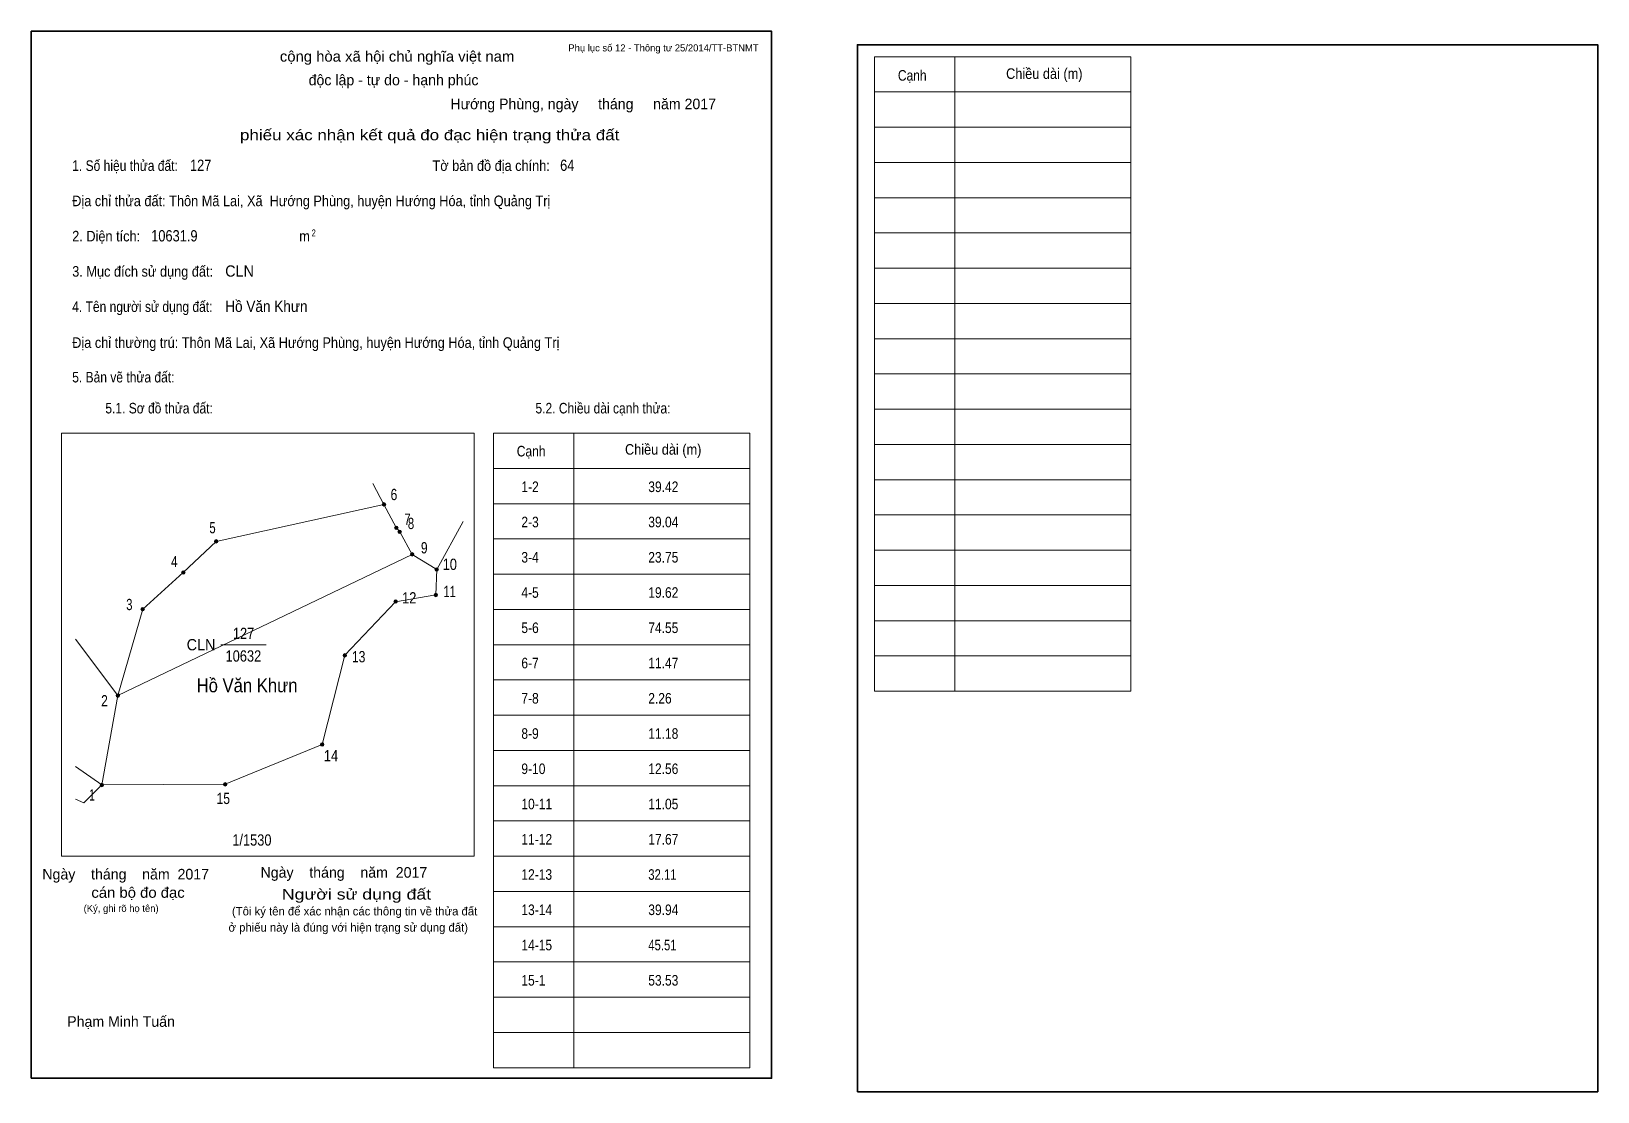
# Model space of a CAD drawing. Header units: centimetres. Extents: x 0 to 44.4, y -0.4 to 29.7.
import ezdxf
from ezdxf.enums import TextEntityAlignment as Align

# ---------------------------------------------------------------- set-up
doc = ezdxf.new("R2010")
doc.units = ezdxf.units.CM
doc.header["$LTSCALE"] = 0.12
for name, color, linetype in [('2', 7, 'Continuous'), ('30', 7, 'Continuous'), ('34', 7, 'Continuous')]:
    doc.layers.add(name, color=color, linetype=linetype)
for name, color, linetype, lineweight in [('32', 7, 'Continuous', 13), ('33', 7, 'Continuous', 13), ('6', 7, 'Continuous', 13), ('63', 7, 'Continuous', 13)]:
    doc.layers.add(name, color=color, linetype=linetype, lineweight=lineweight)

msp = doc.modelspace()

# ---------------------------------------------------------------- hatches: boundary and pattern name
at = {"layer": '32'}
for points in [[(10.053, 16.2806, 1), (9.953, 16.2806, 1)], [(10.4014, 15.6164, 1), (10.3014, 15.6164, 1)], [(10.4962, 15.5033, 1), (10.3962, 15.5033, 1)], [(5.2938, 15.2307, 1), (5.1938, 15.2307, 1)], [(10.8518, 14.8646, 1), (10.7518, 14.8646, 1)], [(4.3616, 14.3494, 1), (4.2616, 14.3494, 1)], [(11.55, 14.4325, 1), (11.45, 14.4325, 1)], [(3.2097, 13.3087, 1), (3.1097, 13.3087, 1)], [(10.3844, 13.5238, 1), (10.2844, 13.5238, 1)], [(11.5245, 13.7107, 1), (11.4245, 13.7107, 1)], [(8.9429, 11.998, 1), (8.8429, 11.998, 1)], [(2.503, 10.8566, 1), (2.403, 10.8566, 1)], [(8.3016, 9.4667, 1), (8.2016, 9.4667, 1)], [(2.05, 8.3194, 1), (1.95, 8.3194, 1)], [(5.5494, 8.3371, 1), (5.4494, 8.3371, 1)]]:
    msp.add_hatch(color=256, dxfattribs=at).paths.add_polyline_path(points)

# ---------------------------------------------------------------- linework, layer by layer
for centre in [(10.003, 16.2806), (10.3514, 15.6164), (10.4462, 15.5033), (5.2438, 15.2307), (10.8018, 14.8646), (4.3116, 14.3494), (11.5, 14.4325), (3.1597, 13.3087), (10.3344, 13.5238), (11.4745, 13.7107), (8.8929, 11.998), (2.453, 10.8566), (8.2516, 9.4667), (2, 8.3194), (5.4994, 8.3371)]:
    msp.add_circle(centre, 0.05, dxfattribs=at)
at = {"layer": '33'}
msp.add_line((5.38, 12.3), (6.66, 12.3), dxfattribs=at)
at = {"layer": '6'}
for p, q in [((12.25, 15.79), (11.5, 14.43)), ((2.45, 10.86), (10.8, 14.86)), ((11.5, 14.43), (11.47, 13.71)), ((10.33, 13.52), (11.47, 13.71)), ((2.45, 10.86), (1.25, 12.46))]:
    msp.add_line(p, q, dxfattribs=at)
for points in [[(9.69, 16.87), (10, 16.28), (10.35, 15.62)], [(10, 16.28), (5.24, 15.23), (4.31, 14.35), (3.16, 13.31), (2.45, 10.86)], [(11.5, 14.43), (10.8, 14.86), (10.45, 15.5), (10.35, 15.62)], [(2, 8.32), (5.5, 8.34), (8.25, 9.47), (8.89, 12), (10.33, 13.52)], [(2.45, 10.86), (2, 8.32), (1.25, 8.84)], [(2, 8.32), (1.49, 7.81), (1.25, 7.92)]]:
    msp.add_lwpolyline(points, dxfattribs=at)
at = {"layer": '63'}
for p, q in [((23.92, 28.98), (31.19, 28.98)), ((23.92, 10.98), (23.92, 28.98)), ((26.2, 10.98), (26.2, 28.98)), ((31.19, 10.98), (31.19, 28.98)), ((23.92, 27.98), (31.19, 27.98)), ((23.92, 26.98), (31.19, 26.98)), ((23.92, 25.98), (31.19, 25.98)), ((23.92, 24.98), (31.19, 24.98)), ((23.92, 23.98), (31.19, 23.98)), ((23.92, 22.98), (31.19, 22.98)), ((23.92, 21.98), (31.19, 21.98)), ((23.92, 20.98), (31.19, 20.98)), ((23.92, 19.98), (31.19, 19.98)), ((23.92, 18.98), (31.19, 18.98)), ((0.86, 18.3), (12.56, 18.3)), ((0.86, 6.3), (0.86, 18.3)), ((12.56, 6.3), (12.56, 18.3)), ((13.11, 18.3), (20.38, 18.3)), ((13.11, 0.3), (13.11, 18.3)), ((15.39, 0.3), (15.39, 18.3)), ((20.38, 0.3), (20.38, 18.3)), ((23.92, 17.98), (31.19, 17.98)), ((13.11, 17.3), (20.38, 17.3)), ((23.92, 16.98), (31.19, 16.98)), ((13.11, 16.3), (20.38, 16.3)), ((23.92, 15.98), (31.19, 15.98)), ((13.11, 15.3), (20.38, 15.3)), ((23.92, 14.98), (31.19, 14.98)), ((13.11, 14.3), (20.38, 14.3)), ((23.92, 13.98), (31.19, 13.98)), ((13.11, 13.3), (20.38, 13.3)), ((23.92, 12.98), (31.19, 12.98)), ((13.11, 12.3), (20.38, 12.3)), ((23.92, 11.98), (31.19, 11.98)), ((13.11, 11.3), (20.38, 11.3)), ((23.92, 10.98), (31.19, 10.98)), ((13.11, 10.3), (20.38, 10.3)), ((13.11, 9.3), (20.38, 9.3)), ((13.11, 8.3), (20.38, 8.3)), ((13.11, 7.3), (20.38, 7.3)), ((0.86, 6.3), (12.56, 6.3)), ((13.11, 6.3), (20.38, 6.3)), ((13.11, 5.3), (20.38, 5.3)), ((13.11, 4.3), (20.38, 4.3)), ((13.11, 3.3), (20.38, 3.3)), ((13.11, 2.3), (20.38, 2.3)), ((13.11, 1.3), (20.38, 1.3)), ((13.11, 0.3), (20.38, 0.3))]:
    msp.add_line(p, q, dxfattribs=at)
at = {"layer": '63', "lineweight": 35}
for points in [[(0, 0), (0, 29.7), (21, 29.7), (21, 0)], [(23.43, -0.38), (23.43, 29.32), (44.43, 29.32), (44.43, -0.38)]]:
    msp.add_lwpolyline(points, close=True, dxfattribs=at)

# ---------------------------------------------------------------- texts
at = {"layer": '2', "width": 0.9}
msp.add_text('Hồ Văn Khưn', height=0.3922, dxfattribs=at).set_placement((6.12, 10.95), align=Align.CENTER)
at = {"layer": '30'}
for s, height, width, p in [('1-2', 0.3, 0.85, (13.9, 16.63)), ('39.42', 0.3, 0.85, (17.5, 16.63)), ('2-3', 0.3, 0.85, (13.9, 15.63)), ('39.04', 0.3, 0.85, (17.5, 15.63)), ('3-4', 0.3, 0.85, (13.9, 14.63)), ('23.75', 0.3, 0.85, (17.5, 14.63)), ('4-5', 0.3, 0.85, (13.9, 13.63)), ('19.62', 0.3, 0.85, (17.5, 13.63)), ('5-6', 0.3, 0.85, (13.9, 12.63)), ('74.55', 0.3, 0.85, (17.5, 12.63)), ('6-7', 0.3, 0.85, (13.9, 11.63)), ('11.47', 0.3, 0.85, (17.5, 11.63)), ('7-8', 0.3, 0.85, (13.9, 10.63)), ('2.26', 0.3, 0.85, (17.5, 10.63)), ('8-9', 0.3, 0.85, (13.9, 9.63)), ('11.18', 0.3, 0.85, (17.5, 9.63)), ('9-10', 0.3, 0.85, (13.9, 8.63)), ('12.56', 0.3, 0.85, (17.5, 8.63)), ('10-11', 0.3, 0.85, (13.9, 7.63)), ('11.05', 0.3, 0.85, (17.5, 7.63)), ('1/1530', 0.32, 0.85, (5.7, 6.6)), ('11-12', 0.3, 0.85, (13.9, 6.63)), ('17.67', 0.3, 0.85, (17.5, 6.63)), ('12-13', 0.3, 0.85, (13.9, 5.63)), ('32.11', 0.3, 0.8, (17.5, 5.63)), ('13-14', 0.3, 0.85, (13.9, 4.63)), ('39.94', 0.3, 0.85, (17.5, 4.63)), ('14-15', 0.3, 0.85, (13.9, 3.63)), ('45.51', 0.3, 0.8, (17.5, 3.63)), ('15-1', 0.3, 0.85, (13.9, 2.63)), ('53.53', 0.3, 0.85, (17.5, 2.63))]:
    msp.add_text(s, height=height, dxfattribs=dict(at, width=width)).set_placement(p)
at = {"layer": '32'}
for s, width, p in [('6', 0.8, (10.285, 16.4)), ('7', 0.75, (10.67, 15.7)), ('5', 0.75, (5.14, 15.46)), ('8', 0.75, (10.77, 15.58)), ('9', 0.8, (11.145, 14.89)), ('4', 0.8, (4.055, 14.5)), ('10', 0.85, (11.87, 14.42)), ('12', 0.85, (10.72, 13.47)), ('11', 0.75, (11.865, 13.65)), ('3', 0.75, (2.78, 13.28)), ('13', 0.8, (9.285, 11.8)), ('2', 0.8, (2.075, 10.55)), ('14', 0.85, (8.5, 8.99)), ('1', 0.65, (1.72, 7.88)), ('15', 0.8, (5.445, 7.78))]:
    msp.add_text(s, height=0.32, dxfattribs=dict(at, width=width)).set_placement(p, align=Align.CENTER)
at = {"layer": '33', "width": 0.95}
msp.add_text('CLN', height=0.32, dxfattribs=at).set_placement((5.22, 12.14), align=Align.RIGHT)
at = {"layer": '33', "width": 0.85}
for s, p in [('127', (6.02, 12.46)), ('10632', (6.015, 11.82))]:
    msp.add_text(s, height=0.32, dxfattribs=at).set_placement(p, align=Align.CENTER)
at = {"layer": '34'}
for s, width, p in [('127', 0.85, (4.5, 25.74)), ('64', 0.85, (15, 25.74)), ('10631.9', 0.85, (3.4, 23.74)), ('CLN', 0.95, (5.5, 22.74)), ('Hồ Văn Khưn', 0.9, (5.5, 21.74))]:
    msp.add_text(s, height=0.32, dxfattribs=dict(at, width=width)).set_placement(p)
at = {"layer": '63'}
for s, height, p in [('Phụ lục số 12 - Thông tư 25/2014/TT-BTNMT', 0.2, (20.63, 29.13)), ('Ngày    tháng    năm  2017', 0.3, (5.04, 5.64)), ('Ngày    tháng    năm  2017', 0.3, (11.23, 5.69)), ('(Ký, ghi rõ họ tên)', 0.2, (3.61, 4.72))]:
    msp.add_text(s, height=height, dxfattribs=at).set_placement(p, align=Align.RIGHT)
at = {"layer": '63', "width": 1.05}
msp.add_text('cộng hòa xã hội chủ nghĩa việt nam', height=0.3, dxfattribs=at).set_placement((10.375, 28.84), align=Align.CENTER)
at = {"layer": '63'}
for s, height, p in [('độc lập - tự do - hạnh phúc', 0.3, (10.275, 28.17)), ('Hướng Phùng, ngày     tháng     năm 2017', 0.3, (15.655, 27.49)), ('(Tôi ký tên để xác nhận các thông tin về thửa đất ', 0.24, (9.215, 4.62)), ('ở phiếu này là đúng với hiện trạng sử dụng đất)', 0.24, (8.99, 4.16)), ('Phạm Minh Tuấn', 0.3, (2.545, 1.46))]:
    msp.add_text(s, height=height, dxfattribs=at).set_placement(p, align=Align.CENTER)
for s, height, width, p in [('Cạnh', 0.3, 0.85, (24.58, 28.3)), ('Chiều dài (m)', 0.3, 0.9, (27.65, 28.35)), ('1. Số hiệu thửa đất:', 0.3, 0.85, (1.16, 25.74)), ('Tờ bản đồ địa chính:', 0.3, 0.9, (11.38, 25.74)), ('Địa chỉ thửa đất: Thôn Mã Lai, Xã  Hướng Phùng, huyện Hướng Hóa, tỉnh Quảng Trị', 0.3, 0.9, (1.16, 24.74)), ('2. Diện tích:', 0.3, 0.9, (1.16, 23.74)), ('2', 0.2, 0.8, (7.95, 23.88)), ('m', 0.3, 0.9, (7.6, 23.74)), ('3. Mục đích sử dụng đất:', 0.3, 0.9, (1.16, 22.74)), ('4. Tên người sử dụng đất:', 0.3, 0.85, (1.16, 21.74)), ('Địa chỉ thường trú: Thôn Mã Lai, Xã Hướng Phùng, huyện Hướng Hóa, tỉnh Quảng Trị', 0.3, 0.9, (1.16, 20.72)), ('5. Bản vẽ thửa đất:', 0.3, 0.85, (1.16, 19.74)), ('5.1. Sơ đồ thửa đất:', 0.3, 0.85, (2.1, 18.86)), ('5.2. Chiều dài cạnh thửa:', 0.3, 0.85, (14.3, 18.86)), ('Cạnh', 0.3, 0.85, (13.77, 17.64)), ('Chiều dài (m)', 0.3, 0.9, (16.84, 17.69))]:
    msp.add_text(s, height=height, dxfattribs=dict(at, width=width)).set_placement(p)
for s, width, p in [('phiếu xác nhận kết quả đo đạc hiện trạng thửa đất', 1.2, (16.68, 26.61)), ('cán bộ đo đạc', 1.05, (4.35, 5.12)), ('Người sử dụng đất', 1.25, (11.34, 5.07))]:
    msp.add_text(s, height=0.3, dxfattribs=dict(at, width=width)).set_placement(p, align=Align.RIGHT)

doc.saveas('drawing.dxf')
